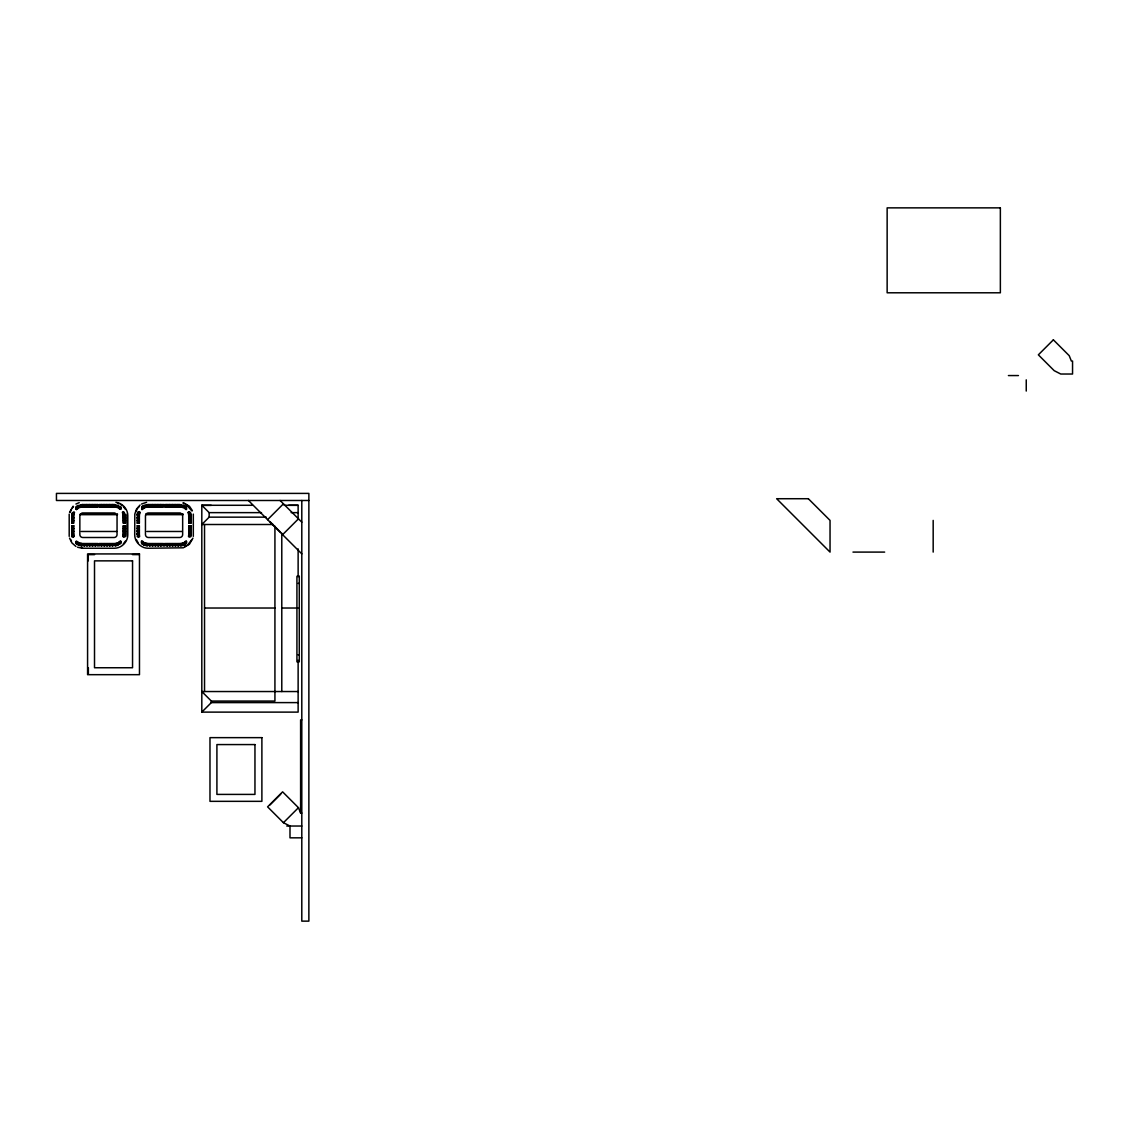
<?xml version="1.0" encoding="UTF-8"?>
<svg xmlns="http://www.w3.org/2000/svg" width="1129" height="1129" viewBox="0 0 1129 1129"><rect width="100%" height="100%" fill="white"/><g stroke="black" fill="none" stroke-linecap="round" stroke-linejoin="round"><path stroke-width="1.5" d="M69.194 514.118L69.194 536.346M71.861 515.643L73.808 515.134L73.766 517.491L71.861 517.491L71.847 515.134M71.875 514.669L72.171 513.06M71.946 514.471L73.837 514.669L74.514 512.312L72.369 513.116M72.312 515.134L72.341 517.491L72.496 515.134M72.355 514.528L73.06 512.312L72.806 513.229M72.778 515.134L72.806 517.491L72.948 515.134M73.244 515.134L73.216 517.491M73.399 515.134L73.314 517.491M124.486 535.922L124.613 534.243L124.345 536.6M124.952 535.979L125.079 534.243L124.825 536.6M127.097 536.275L127.097 514.189M137.484 514.669L138.091 512.312M137.696 514.669L138.246 512.312M138.02 515.657L138.02 517.491L138.119 515.134M137.95 514.669L138.669 512.312L138.415 513.229M138.571 515.134L138.415 517.491L138.472 515.671M138.415 514.669L139.149 512.312L138.542 514.612M139.022 515.134L138.825 517.491M189.065 535.795L189.192 534.243M189.517 535.852L189.7 534.243M190.011 535.908L190.166 534.243L189.827 536.6M190.406 535.965L190.491 534.821M190.632 534.821L190.293 536.6M193.313 536.346L193.313 514.118M73.131 513.314L72.863 514.669L73.597 512.312M73.272 514.655L74.062 512.312M73.385 514.669L73.625 513.455M123.301 536.6L123.527 534.243M123.456 536.6L123.682 534.243M137.089 514.415L137.597 512.312L140.123 512.312L139.46 514.669L137.075 514.669M138.105 514.542L138.359 513.215M138.895 514.655L139.629 512.312M138.994 514.669L139.234 513.455M188.91 536.6L189.291 534.243M189.362 536.6L189.757 534.243M69.546 512.354L73.089 506.215M70.125 512.51L71.437 509.348M139.29 513.469L139.686 512.312M192.96 538.11L189.418 544.249L183.265 547.805L148.04 548.242C140.984 548.242 134.718 541.976 134.704 534.906L134.803 514.118L136.524 509.052L140.052 505.03M136.284 510.887L137.046 509.348M191.831 539.577L187.696 544.954M125.46 541.116L123.371 543.825M72.383 507.923L73.512 506.639M137.992 507.923L139.121 506.639M266.275 517.153L209.161 517.153L201.809 524.505L273.19 524.505M267.601 519.665L283.435 503.816M282.603 534.68L298.451 518.832M298.127 660.211L298.127 712.117L201.809 712.117L211.335 702.605L298.127 702.605M269.887 804.977L280.726 794.124M283.435 822.702L298.451 807.687L282.603 791.838L267.601 806.854L283.435 822.702L289.998 826.033L289.998 837.831L301.796 837.831M76.165 507.429L77.407 506.596M76.165 509.165L78.48 507.401M76.165 509.235L78.084 507.768M141.774 507.429L144.089 506.06M142.127 507.725L144.089 506.356M141.774 509.235L144.089 507.401M120.648 541.299L118.333 543.105M118.333 543.628L120.648 541.906M119.364 543.642L120.648 542.499M186.257 541.299L183.942 543.105M183.942 543.628L186.257 541.906M183.942 544.15L186.257 542.499M76.165 507.246L78.48 505.834M78.48 506.356L76.165 507.965L77.605 506.935M141.774 507.246L144.089 505.834M142.085 507.683L144.089 506.568M142.663 508.445L144.089 507.57M118.813 542.696L119.829 542.019M120.14 542.414L118.333 543.571M120.422 542.781L118.333 543.995M120.648 543.091L118.333 544.446C117.317 541.821 122.779 538.745 120.648 543.839M185.438 542.019L183.942 542.936M185.749 542.414L183.942 543.501M186.031 542.781L183.942 543.995M186.257 543.091L183.942 544.446M186.257 543.275L183.942 544.672C182.729 541.991 188.388 538.589 186.257 543.839M75.925 504.028L79.228 502.659M77.562 506.865L78.48 506.413M78.48 506.879L76.165 508.558L78.48 506.935M78.931 506.836L81.246 506.018M78.931 507.175L81.246 506.484M141.534 504.028L146.601 502.306M144.089 506.879L141.774 508.558L144.089 507.062M144.625 506.808L145.81 506.272M117.769 543.388L115.567 543.995M183.321 543.247L181.176 543.995M184.069 545.067L185.41 544.404M184.733 546.662L186.271 545.9M78.931 505.721L81.246 505.115M78.931 505.877L80.004 505.51M78.931 506.356L81.246 505.538L80.074 505.82M144.54 505.665L146.855 505.115M144.54 505.877L145.57 505.369M144.54 506.159L146.855 505.538M144.54 506.356L145.697 505.82M144.554 506.639L146.855 506.018M145.951 506.78L144.54 507.344L146.855 506.484M116.555 543.684L117.882 543.162L116.696 544.192M117.882 543.839L115.567 544.46M117.882 544.136L115.567 544.757M117.882 544.333L115.567 544.94M115.567 545.42L117.882 544.615M116.95 545.138L117.882 544.827M183.491 543.656L181.176 544.46L182.305 544.192M182.503 544.954L183.491 544.615M182.545 545.095L181.176 545.363L183.491 544.771L183.491 542.71L181.176 543.43L181.176 545.829L183.491 545.265M80.201 506.272L81.246 506.074M80.328 506.78L81.246 506.596M145.613 505.51L146.855 505.27M145.726 505.947L146.855 505.721M145.839 506.385L146.855 506.187M115.567 545.208L116.894 544.954M181.176 543.882L182.164 543.684M81.697 505.213L84.012 505.016M81.697 505.665L84.012 505.482M81.697 505.947L84.012 506.018M81.697 506.117L82.558 505.947M81.697 506.413L84.012 506.469L81.697 506.568M147.306 505.072L149.621 505.016M147.306 505.213L149.621 505.171M147.306 505.623L149.621 505.482M147.306 505.665L149.621 505.623M147.306 506.117L149.621 506.018M147.306 506.568L149.621 506.469L148.181 506.512M115.116 543.896L112.801 543.938M115.116 544.347L112.801 544.39M115.116 544.799L112.801 544.982M115.116 545.251L112.801 545.448M178.41 544.107L180.725 543.896M179.934 544.107L180.725 544.051M178.41 544.39L180.725 544.347M179.948 544.573L180.725 544.517M179.963 544.982L180.725 544.799M180.725 544.982L178.41 544.982M178.41 545.505L180.725 545.251M179.991 545.505L180.725 545.448M1008.409 375.562L1018.443 375.562M308.866 500.486L56.45 500.486L56.45 493.401L308.866 493.401L308.866 921.137L301.796 921.137L301.796 500.486M84.463 504.959L86.778 505.016M87.229 504.959L89.544 505.016M89.995 505.016L92.31 504.959M92.761 505.016L95.076 504.959M95.528 505.016L97.842 504.959M98.971 505.016L101.285 504.959M101.737 504.959L104.051 505.016M104.503 505.016L106.818 504.959M107.269 504.959L109.584 505.016M110.035 505.016L112.35 504.959M112.801 505.016L115.116 505.072M150.072 505.016L152.387 504.959M152.838 505.016L155.153 504.959M155.604 504.959L157.919 505.016M158.37 505.016L160.685 504.959M161.137 504.959L163.451 505.016M164.58 504.959L166.894 505.016M167.346 505.016L169.66 504.959M170.112 504.959L172.427 505.016M172.878 505.016L175.193 504.959M175.644 505.016L177.959 504.959M178.41 505.016L180.725 505.016M82.53 505.171L84.012 505.171M84.463 505.171L86.778 505.171M87.229 505.171L89.544 505.171M89.995 505.171L92.31 505.171M92.761 505.171L95.076 505.171M95.528 505.171L97.842 505.171M98.971 505.171L101.285 505.171M101.737 505.171L104.051 505.171M104.503 505.171L106.818 505.171M107.269 505.171L109.584 505.171M110.035 505.171L112.35 505.171M112.801 505.171L115.116 505.213M150.072 505.171L152.387 505.171M152.838 505.171L155.153 505.171M155.604 505.171L157.919 505.171M158.37 505.171L160.685 505.171M161.137 505.171L163.451 505.171M164.58 505.171L166.894 505.171M167.346 505.171L169.66 505.171M170.112 505.171L172.427 505.171M172.878 505.171L175.193 505.171M175.644 505.171L177.959 505.171M178.41 505.171L179.977 505.171M201.809 712.117L201.809 505.284L252.6 505.284M284.113 505.284L298.127 505.284L298.127 519.425M84.463 505.482L86.778 505.425M87.229 505.425L89.544 505.482M89.995 505.425L92.31 505.482M92.761 505.482L95.076 505.425M95.528 505.425L97.842 505.482M98.971 505.482L101.285 505.425M101.737 505.482L104.051 505.425M104.503 505.425L106.818 505.482M107.269 505.425L109.584 505.482M110.035 505.425L112.35 505.482M112.801 505.425L115.116 505.665M150.072 505.482L152.387 505.425M152.838 505.482L155.153 505.425M155.604 505.425L157.919 505.482M158.37 505.425L160.685 505.482M161.137 505.482L163.451 505.425M164.58 505.482L166.894 505.425M167.346 505.425L169.66 505.482M170.112 505.425L172.427 505.482M172.878 505.482L175.193 505.425M175.644 505.482L177.959 505.425M178.41 505.482L180.725 505.482M201.809 505.369L211.278 505.369M288.657 505.312L298.127 505.312M82.544 505.566L84.012 505.623M84.463 505.623L86.778 505.566M87.229 505.623L89.544 505.566M89.995 505.623L92.31 505.566M92.761 505.623L95.076 505.566M95.528 505.566L97.842 505.623M98.971 505.566L101.285 505.623M101.737 505.623L104.051 505.566M104.503 505.623L106.818 505.566M107.269 505.623L109.584 505.566M110.035 505.566L112.35 505.623M112.801 505.566L114.354 505.566M150.072 505.623L152.387 505.566M152.838 505.566L155.153 505.623M155.604 505.566L157.919 505.623M158.37 505.623L160.685 505.566M161.137 505.623L163.451 505.566M164.58 505.623L166.894 505.566M167.346 505.566L169.66 505.623M170.112 505.566L172.427 505.623M172.878 505.623L175.193 505.566M175.644 505.623L177.959 505.566M178.41 505.623L179.963 505.566M84.463 506.018L86.778 505.947M87.229 506.018L89.544 505.891M89.995 505.891L92.31 506.018M92.761 506.018L95.076 505.891M95.528 505.891L97.842 506.018M98.971 506.018L101.285 505.947M101.737 505.891L104.051 505.947M104.503 505.891L106.818 505.947M107.269 505.947L109.584 506.018M110.035 505.947L112.35 505.891M112.801 505.947L115.116 506.117M150.072 505.891L152.387 506.018M152.838 505.891L155.153 505.947M155.604 506.018L157.919 505.947M158.37 505.947L160.685 505.891M161.137 506.018L163.451 505.947M164.58 505.891L166.894 505.947M167.346 505.891L169.66 506.018M170.112 506.018L172.427 505.947M172.878 505.891L175.193 506.018M175.644 505.891L177.959 505.947M178.41 505.947L180.725 505.947M82.558 506.06L84.012 506.06M84.463 506.06L86.778 506.06M87.229 506.06L89.544 506.06M89.995 506.06L92.31 506.06M92.761 506.06L95.076 506.06M95.528 506.06L97.842 506.06M98.971 506.06L101.285 506.06M101.737 506.06L104.051 506.06M104.503 506.06L106.818 506.06M107.269 506.06L109.584 506.06M110.035 506.06L112.35 506.06M112.801 506.06L114.339 506.06M148.167 506.06L149.621 506.06M150.072 506.06L152.387 506.06M152.838 506.06L155.153 506.06M155.604 506.06L157.919 506.06M158.37 506.06L160.685 506.06M161.137 506.06L163.451 506.06M164.58 506.06L166.894 506.06M167.346 506.06L169.66 506.06M170.112 506.06L172.427 506.06M172.878 506.06L175.193 506.06M175.644 506.06L177.959 506.06M178.41 506.06L179.948 506.06M84.463 506.356L86.778 506.469L84.463 506.512M87.229 506.356L89.544 506.469L87.229 506.512M89.995 506.356L92.31 506.469L89.995 506.512M92.761 506.356L95.076 506.469L92.761 506.512M95.528 506.356L97.842 506.469L95.528 506.512M98.971 506.356L101.285 506.469L98.971 506.512M101.737 506.356L104.051 506.469L101.737 506.512M104.503 506.356L106.818 506.469L104.503 506.512M109.584 506.356L107.269 506.469L109.584 506.512M112.35 506.356L110.035 506.469L112.35 506.512M150.072 506.356L152.387 506.469L150.072 506.512M152.838 506.356L155.153 506.469L152.838 506.512M157.919 506.356L155.604 506.469L157.919 506.512M160.685 506.356L158.37 506.469L160.685 506.512M161.137 506.356L163.451 506.469L161.137 506.512M164.58 506.356L166.894 506.469L164.58 506.512M169.66 506.356L167.346 506.469L169.66 506.512M172.427 506.356L170.112 506.469L172.427 506.512M172.878 506.356L175.193 506.469L172.878 506.512M177.959 506.356L175.644 506.469L177.959 506.512M114.325 506.512L112.801 506.512L115.116 506.568M201.809 505.284L209.161 512.637L261.491 512.637M291.141 512.637L298.127 512.637M80.385 514.005L117.472 514.005M145.994 514.005L183.081 514.005M80.385 514.669L117.472 514.669M145.994 514.669L183.081 514.669M137.046 515.134L139.417 515.134L139.375 517.491L137.018 517.491M137.018 517.957L139.375 517.957L139.375 520.314L137.018 520.314M137.018 520.779L139.375 520.779L139.375 523.136L137.018 523.136M137.018 525.775L139.375 525.775L139.375 528.132L137.018 528.132M137.018 528.598L139.375 528.598L139.375 530.955L137.018 530.955M137.018 531.42L139.375 531.42L139.375 533.777L137.018 533.777M81.288 531.477L116.583 531.477M146.897 531.477L182.192 531.477M137.018 534.243L139.375 534.243L139.615 536.6L137.202 536.6M71.593 536.6L74.006 536.6L73.766 534.243L71.861 534.243L72.016 536.6M81.697 544.051L84.012 543.938M84.463 544.107L86.778 543.995M87.229 544.107L89.544 543.938M89.995 543.938L92.31 543.995M92.761 544.107L95.076 543.938M95.528 544.107L97.842 543.995M98.971 543.938L101.285 543.995M101.737 544.107L104.051 543.995M104.503 544.107L106.818 543.995M107.269 543.995L109.584 543.938M110.035 543.938L112.35 544.107M149.621 543.938L147.306 543.882M150.072 544.107L152.387 543.995M152.838 543.995L155.153 543.938M155.604 543.995L157.919 544.107M158.37 544.107L160.685 543.938M161.137 544.107L163.451 543.938M164.58 544.107L166.894 543.938M167.346 543.995L169.66 544.107M170.112 543.995L172.427 543.938M172.878 543.938L175.193 544.107M175.644 544.107L177.959 543.938M81.697 544.517L84.012 544.39M84.463 544.39L86.778 544.573M87.229 544.517L89.544 544.39M89.995 544.573L92.31 544.446M92.761 544.39L95.076 544.517M95.528 544.573L97.842 544.517M98.971 544.573L101.285 544.446M101.737 544.39L104.051 544.446M104.503 544.517L106.818 544.446M107.269 544.517L109.584 544.39M110.035 544.517L112.35 544.446M149.621 544.39L147.306 544.333M150.072 544.517L152.387 544.573M152.838 544.573L155.153 544.39M155.604 544.446L157.919 544.573M158.37 544.39L160.685 544.573M161.137 544.446L163.451 544.573M164.58 544.446L166.894 544.573M167.346 544.39L169.66 544.573M170.112 544.39L172.427 544.573M172.878 544.573L175.193 544.39M175.644 544.446L177.959 544.573M84.012 544.841L81.697 544.982M84.463 544.841L86.778 544.982M87.229 544.841L89.544 545.039M89.995 545.039L92.31 544.982M92.761 544.982L95.076 545.039M95.528 544.982L97.842 545.039M98.971 544.898L101.285 544.841M101.737 544.841L104.051 544.898M104.503 544.982L106.818 544.841M107.269 544.898L109.584 544.841M110.035 544.898L112.35 545.039M149.621 544.841L147.306 544.785M150.072 544.841L152.387 544.982M152.838 544.841L155.153 544.898M155.604 545.039L157.919 544.841M158.37 544.982L160.685 544.898M161.137 544.898L163.451 545.039M164.58 545.039L166.894 544.841M167.346 544.841L169.66 545.039M170.112 544.982L172.427 544.898M172.878 545.039L175.193 544.982M175.644 545.039L177.959 544.841M82.53 545.293L84.012 545.293M84.463 545.293L86.778 545.293M87.229 545.293L89.544 545.293M89.995 545.293L92.31 545.293M92.761 545.293L95.076 545.293M95.528 545.293L97.842 545.293M98.971 545.293L101.285 545.293M101.737 545.293L104.051 545.293M104.503 545.293L106.818 545.293M107.269 545.293L109.584 545.293M110.035 545.293L112.35 545.293M112.801 545.293L114.368 545.293M149.621 545.293L147.306 545.236M150.072 545.293L152.387 545.293M152.838 545.293L155.153 545.293M155.604 545.293L157.919 545.293M158.37 545.293L160.685 545.293M161.137 545.293L163.451 545.293M164.58 545.293L166.894 545.293M167.346 545.293L169.66 545.293M170.112 545.293L172.427 545.293M172.878 545.293L175.193 545.293M175.644 545.293L177.959 545.293M178.41 545.293L179.977 545.293M81.697 545.448L84.012 545.448M84.463 545.505L86.778 545.448M87.229 545.448L89.544 545.505M89.995 545.448L92.31 545.505M92.761 545.505L95.076 545.448M95.528 545.505L97.842 545.448M98.971 545.505L101.285 545.448M101.737 545.448L104.051 545.505M104.503 545.505L106.818 545.448M107.269 545.448L109.584 545.505M110.035 545.505L112.35 545.448M149.621 545.448L147.306 545.392M150.072 545.448L152.387 545.505M152.838 545.505L155.153 545.448M155.604 545.448L157.919 545.505M158.37 545.448L160.685 545.505M161.137 545.505L163.451 545.448M164.58 545.448L166.894 545.505M167.346 545.505L169.66 545.448M170.112 545.448L172.427 545.505M172.878 545.505L175.193 545.448M175.644 545.505L177.959 545.448M852.974 552.095L884.656 552.095M94.54 554.635L88.274 554.635L88.274 560.887M132.474 554.607L138.811 554.607M298.098 583.383L299.284 583.383M204.532 608.023L274.926 608.023M281.784 608.023L298.127 608.023M298.098 654.749L299.284 654.749M298.127 691.541L201.809 691.541L211.335 701.053L274.926 701.053L274.926 526.241M301.796 719.879L300.61 719.879L300.61 813.063L301.796 813.063M286.78 826.033L301.796 826.033M179.977 505.016L180.725 505.213M179.963 505.482L180.725 505.665M179.948 505.947L180.725 506.117M180.725 506.413L178.41 506.469L180.725 506.568M81.697 543.882L82.572 543.995M81.697 544.333L82.558 544.517M81.697 544.785L82.53 544.982M81.697 545.236L82.516 545.448M81.076 547.551L82.445 547.636M181.176 505.1L183.491 505.693M181.176 505.256L183.491 505.848M181.176 505.99L183.491 506.752L182.277 506.385M181.176 506.117L182.291 506.342M181.176 506.469L183.491 507.302M181.176 506.582L182.164 506.78M115.906 502.306C122.398 503.068 127.775 508.996 127.803 515.558L127.803 534.906C127.789 541.976 121.523 548.242 114.466 548.242L82.431 548.242L77.534 547.226M115.567 505.1L117.882 505.848M115.567 505.524L117.882 506.131M115.567 505.99L117.882 506.625M115.567 506.469L117.882 507.133L116.696 506.272M146.855 543.811L144.78 543.289M146.855 543.98L144.794 543.247M146.855 544.785L144.54 544.107M146.855 544.926L144.54 544.249M146.855 545.194L144.54 544.587M146.855 545.406L144.54 544.742M81.246 543.98L78.931 543.12M81.246 544.446L78.945 543.825M81.246 544.926L78.931 544.107M80.004 544.954L81.246 545.194M81.246 545.406L78.931 544.587M183.265 502.659L189.418 506.215L192.382 510.661M183.11 503.252L184.733 503.802M117.501 503.252L119.124 503.802M116.809 505.82L117.882 506.328M116.555 506.78L117.882 507.302M144.583 543.769L146.855 544.333L144.554 543.825M185.41 506.06C180.541 503.859 188.416 514.528 186.257 506.625M183.942 505.792L186.257 507.189M183.942 506.018L186.257 507.358M183.942 506.314L186.257 507.895M183.942 506.526L184.874 506.977M183.942 506.836L185.72 508.092M183.942 507.358L186.257 509.094L185.438 508.445M118.333 506.314L120.648 507.895M118.333 506.469L119.293 506.935M118.333 506.836L120.111 508.092M118.333 506.963L119.067 507.33M118.333 507.358L120.648 509.165M141.774 541.228L144.089 543.063M143.214 543.529L144.089 543.952L141.774 542.428M143.016 543.868L144.089 544.404M141.774 543.289L144.089 544.63M76.165 541.228L78.48 543.063M76.165 541.835L78.48 543.585M76.165 542.428L78.48 544.107M77.407 543.868L78.48 544.404M76.165 543.289L78.48 544.63M186.271 504.55L191.831 510.887M120.662 504.55L122.087 505.51M119.589 506.413L120.648 507.189M120.648 507.358L118.333 506.018C117.317 508.643 122.779 511.719 120.648 506.625M142.635 542.061L143.665 542.739M142.325 542.47L144.089 543.585L141.774 541.835M142.042 542.837L143.171 543.599M142.946 543.995L141.774 543.035M77.026 542.061L78.056 542.739M76.716 542.47L77.802 543.19M76.433 542.837L77.562 543.599M77.336 543.995C73.089 540.226 80.018 540.523 78.48 545.081L76.165 543.783M75.925 546.436L71.903 542.908L69.546 538.11M280.105 500.486L301.796 522.177M269.887 521.542L280.542 532.196M248.408 500.486L301.796 553.859M123.371 506.639L125.46 509.348M137.992 542.541L136.284 539.577M70.675 539.577L71.437 541.116M298.451 807.687L300.61 813.063M189.87 512.312L190.406 514.499M189.884 513.187L189.531 512.312L190.095 514.542M189.037 512.312L189.63 514.598M188.91 512.312L189.319 513.328M188.599 512.312L189.22 514.655M188.43 512.312L188.882 513.455M123.781 512.312L124.543 514.669M123.301 512.312L124.077 514.669M122.99 512.312L123.611 514.655M122.821 512.312L123.513 514.669M190.73 512.947L191.041 514.669L188.656 514.669L187.993 512.312L190.025 512.312L190.632 514.669M138.599 535.852L138.754 536.6M138.542 535.852L138.528 534.243L138.698 536.6M138.288 536.6L138.077 534.243M138.147 536.6L137.893 534.243M137.682 536.6L137.484 534.243M124.134 513.215L124.359 514.669M123.71 513.328L123.964 514.612M73.597 536.6L73.371 534.243M73.441 536.6L73.216 534.243M72.75 534.243L73.131 536.6M72.82 535.866L72.962 536.6M72.411 534.807L72.679 536.6M190.66 515.134L190.688 517.491M190.448 515.134L190.491 517.491M190.194 515.134L190.222 517.491M189.997 515.134L190.039 517.491M189.263 515.134L189.291 517.491M189.093 515.134L189.136 517.491M137.484 534.821L137.555 535.979M125.418 514.415L123.047 514.669L122.384 512.312L124.246 512.312L124.811 514.669M124.994 515.134L125.079 517.491M124.613 517.491L124.43 515.657M123.936 515.134L124.148 517.491M123.484 515.134L123.682 517.491M72.99 535.852L72.919 534.243M72.468 534.793L72.538 535.908M72.087 535.965L72.016 534.243M1026.247 379.852L1026.247 391.057M933.175 520.398L933.175 552.095M298.127 548.863L298.127 576.707M281.784 533.213L281.784 691.541M211.335 701.053L211.335 702.605M209.161 512.637L209.161 517.153M204.532 524.505L204.532 691.541M190.688 520.314L190.688 517.957L190.491 520.314M190.688 523.136L190.688 520.779L190.491 523.136M190.688 528.132L190.688 525.775L190.491 528.132M190.688 530.955L190.688 528.598L190.491 530.955M190.688 533.777L190.688 531.42L190.491 533.777M190.222 520.314L190.222 517.957L190.039 520.314M190.222 523.136L190.222 520.779L190.039 523.136M190.222 528.132L190.222 525.775L190.039 528.132M190.222 530.955L190.222 528.598L190.039 530.955M190.222 533.777L190.222 531.42L190.039 533.777M189.757 517.491L189.728 515.134L189.587 517.491M189.757 517.957L189.757 520.314M189.757 520.779L189.757 523.136M189.757 525.775L189.757 528.132M189.757 528.598L189.757 530.955M189.757 531.42L189.757 533.777M189.7 517.957L189.644 520.314M189.7 520.779L189.587 523.136M189.7 525.775L189.587 528.132M189.644 528.598L189.587 530.955M189.7 531.42L189.587 533.777M189.291 517.957L189.291 520.314M189.291 520.779L189.291 523.136M189.291 525.775L189.291 528.132M189.291 528.598L189.291 530.955M189.291 531.42L189.291 533.777M189.192 517.957L189.136 520.314M189.192 520.779L189.136 523.136M189.192 525.775L189.136 528.132M189.192 528.598L189.136 530.955M189.136 531.42L189.136 533.777M183.491 505.199L183.491 507.754L181.176 507.034L181.176 504.635M180.725 545.857L180.725 543.501L178.41 543.543L178.41 545.914M177.959 545.914L177.959 543.543L175.644 543.543L175.644 545.914M175.193 545.914L175.193 543.543L172.878 543.543L172.878 545.914M172.427 545.914L172.427 543.543L170.112 543.543L170.112 545.914M169.66 545.914L169.66 543.543L167.346 543.543L167.346 545.914M166.894 545.914L166.894 543.543L164.58 543.543L164.58 545.914M163.451 545.914L163.451 543.543L161.137 543.543L161.137 545.914M160.685 545.914L160.685 543.543L158.37 543.543L158.37 545.914M157.919 545.914L157.919 543.543L155.604 543.543L155.604 545.914M155.153 545.914L155.153 543.543L152.838 543.543L152.838 545.914M152.387 545.914L152.387 543.543L150.072 543.543L150.072 545.914M149.621 545.914L149.621 543.543L147.306 543.486L147.306 545.857M146.855 504.649L146.855 507.048L144.54 507.796L144.54 505.227M138.923 515.685L138.923 517.491M138.98 517.957L138.923 520.314M138.98 520.779L138.923 523.136M138.98 525.775L138.923 528.132M138.98 528.598L138.923 530.955M138.923 531.42L138.98 533.777M138.98 534.243L139.206 536.6L138.825 534.243M138.825 517.957L138.825 520.314M138.825 520.779L138.825 523.136M138.825 525.775L138.825 528.132M138.825 528.598L138.825 530.955M138.825 531.42L138.825 533.777M138.472 517.957L138.528 520.314M138.472 523.136L138.472 520.779L138.359 523.136M138.472 528.132L138.528 525.775L138.359 528.132M138.472 530.955L138.472 528.598L138.359 530.955M138.528 533.777L138.472 531.42L138.359 533.777M138.359 517.957L138.359 520.314M138.077 520.314L138.02 517.957L137.893 520.314M138.077 520.779L138.02 523.136L137.893 520.779M138.077 525.775L138.02 528.132L137.95 525.775M138.077 528.598L138.02 530.955L137.95 528.598M138.077 531.42L138.02 533.777L137.95 531.42M137.625 517.491L137.667 515.134L137.484 517.491M137.625 517.957L137.625 520.314M137.625 520.779L137.625 523.136M137.625 525.775L137.625 528.132M137.625 528.598L137.625 530.955M137.625 531.42L137.625 533.777M137.428 517.957L137.484 520.314M137.428 520.779L137.428 523.136M137.484 525.775L137.428 528.132M137.484 528.598L137.428 530.955M137.428 531.42L137.484 533.777M125.079 517.957L125.079 520.314M125.079 523.136L125.079 520.779L124.882 523.136M125.079 528.132L125.079 525.775L124.882 528.132M125.079 530.955L125.079 528.598L124.882 530.955M125.079 533.777L125.079 531.42L124.882 533.777M125.023 515.643L124.882 517.491M124.882 517.957L124.882 520.314M124.613 520.314L124.613 517.957L124.43 520.314M124.613 523.136L124.613 520.779L124.43 523.136M124.613 528.132L124.613 525.775L124.43 528.132M124.613 533.777L124.613 531.42L124.43 533.777M124.557 515.657L124.43 517.491M124.148 517.957L124.148 520.314M124.148 520.779L124.148 523.136M124.148 525.775L124.148 528.132M124.148 528.598L124.148 530.955M124.148 531.42L124.148 533.777M124.148 534.243L123.88 536.6L124.091 534.243M124.091 515.671L123.978 517.491M124.091 517.957L123.978 520.314M124.091 520.779L124.021 523.136M124.021 525.775L123.978 528.132M124.021 528.598L123.978 530.955M124.091 531.42L123.978 533.777M123.682 517.957L123.682 520.314M123.682 520.779L123.682 523.136L123.527 520.779M123.682 525.775L123.682 528.132L123.527 525.775M123.682 530.955L123.682 528.598L123.527 530.955M123.682 533.777L123.682 531.42L123.527 533.777M123.583 515.685L123.527 517.491M123.527 517.957L123.527 520.314M117.882 505.199L117.882 507.754L115.567 507.034L115.567 504.635M117.317 514.471L116.823 514.753A2.935 2.935 0 0 1 117.049 515.911L117.049 534.553A2.935 2.935 0 0 1 114.114 537.503L82.784 537.503A2.935 2.935 0 0 1 79.849 534.553L79.849 515.911A2.935 2.935 0 0 1 80.709 513.822M115.116 545.857L115.116 543.501L112.801 543.543L112.801 545.914M112.35 545.914L112.35 543.543L110.035 543.543L110.035 545.914M109.584 545.914L109.584 543.543L107.269 543.543L107.269 545.914M106.818 545.914L106.818 543.543L104.503 543.543L104.503 545.914M104.051 545.914L104.051 543.543L101.737 543.543L101.737 545.914M101.285 545.914L101.285 543.543L98.971 543.543L98.971 545.914M97.842 545.914L97.842 543.543L95.528 543.543L95.528 545.914M95.076 545.914L95.076 543.543L92.761 543.543L92.761 545.914M92.31 545.914L92.31 543.543L89.995 543.543L89.995 545.914M89.544 545.914L89.544 543.543L87.229 543.543L87.229 545.914M88.358 667.789L88.358 673.914M86.778 545.914L86.778 543.543L84.463 543.543L84.463 545.914M84.012 545.914L84.012 543.543L81.697 543.486L81.697 545.857M81.246 504.649L81.246 507.048L78.931 507.796L78.931 505.227M73.371 517.957L73.314 520.314M73.371 520.779L73.314 523.136M73.371 525.775L73.314 528.132M73.371 528.598L73.314 530.955M73.314 531.42L73.371 533.777M73.216 517.957L73.216 520.314M73.216 520.779L73.216 523.136M73.216 525.775L73.216 528.132M73.216 528.598L73.216 530.955M73.216 531.42L73.216 533.777M72.919 520.314L72.863 517.957L72.75 520.314M72.863 523.136L72.919 520.779L72.75 523.136M72.919 528.132L72.863 525.775L72.75 528.132M72.863 530.955L72.919 528.598L72.75 530.955M72.919 533.777L72.863 531.42L72.75 533.777M72.468 520.314L72.411 517.957L72.284 520.314M72.468 520.779L72.411 523.136L72.341 520.779M72.468 528.598L72.411 530.955L72.341 528.598M72.468 531.42L72.411 533.777L72.284 531.42M72.016 515.643L72.016 517.491M72.016 517.957L72.016 520.314M72.016 520.779L72.016 523.136M72.016 525.775L72.016 528.132M72.016 528.598L72.016 530.955M72.016 531.42L72.016 533.777M81.655 513.187A2.935 2.935 0 0 1 82.784 512.961L114.114 512.961A2.935 2.935 0 0 1 115.243 513.187M180.852 513.187A2.935 2.935 0 0 0 179.723 512.961L148.393 512.961A2.935 2.935 0 0 0 145.458 515.911L145.458 534.553A2.935 2.935 0 0 0 148.393 537.503L179.723 537.503A2.935 2.935 0 0 0 182.658 534.553L182.658 515.911A2.935 2.935 0 0 0 182.263 514.429M123.132 534.751L122.892 536.6L125.305 536.6L125.488 534.243L123.132 534.751M188.741 534.751L188.501 536.6L190.914 536.6L191.097 534.243L188.741 534.751M76.419 509.546L76.165 506.681C79.425 503.068 79.27 508.967 76.419 509.546M142.028 509.546L141.774 506.681C145.034 503.068 144.879 508.967 142.028 509.546M1053.371 339.829L1038.355 354.831L1054.204 370.679L1060.752 374.024L1072.55 374.024L1072.55 361.04L1071.365 361.04L1069.219 355.677L1053.371 339.829M117.882 542.71L115.567 543.43L115.567 545.829L117.882 545.265L117.882 542.71M183.491 544.136L181.176 544.884L183.491 544.192M82.502 504.55L81.697 504.607L81.697 506.977L84.012 506.921L84.012 504.55L82.502 504.55M148.111 504.55L147.306 504.607L147.306 506.977L149.621 506.921L149.621 504.55L148.111 504.55M1000.365 207.863L887.14 207.863L887.14 292.792L1000.365 292.792L1000.365 207.863M808.35 498.722L776.653 498.722L830.041 552.095L830.041 520.398L808.35 498.722M86.778 504.55L84.463 504.55L84.463 506.921L86.778 506.921L86.778 504.55M89.544 504.55L87.229 504.55L87.229 506.921L89.544 506.921L89.544 504.55M92.31 504.55L89.995 504.55L89.995 506.921L92.31 506.921L92.31 504.55M95.076 504.55L92.761 504.55L92.761 506.921L95.076 506.921L95.076 504.55M97.842 504.55L95.528 504.55L95.528 506.921L97.842 506.921L97.842 504.55M101.285 504.55L98.971 504.55L98.971 506.921L101.285 506.921L101.285 504.55M104.051 504.55L101.737 504.55L101.737 506.921L104.051 506.921L104.051 504.55M106.818 504.55L104.503 504.55L104.503 506.921L106.818 506.921L106.818 504.55M109.584 504.55L107.269 504.55L107.269 506.921L109.584 506.921L109.584 504.55M112.35 504.55L110.035 504.55L110.035 506.921L112.35 506.921L112.35 504.55M114.382 504.55L112.801 504.55L112.801 506.921L115.116 506.963L114.382 504.55M152.387 504.55L150.072 504.55L150.072 506.921L152.387 506.921L152.387 504.55M155.153 504.55L152.838 504.55L152.838 506.921L155.153 506.921L155.153 504.55M157.919 504.55L155.604 504.55L155.604 506.921L157.919 506.921L157.919 504.55M160.685 504.55L158.37 504.55L158.37 506.921L160.685 506.921L160.685 504.55M163.451 504.55L161.137 504.55L161.137 506.921L163.451 506.921L163.451 504.55M166.894 504.55L164.58 504.55L164.58 506.921L166.894 506.921L166.894 504.55M169.66 504.55L167.346 504.55L167.346 506.921L169.66 506.921L169.66 504.55M172.427 504.55L170.112 504.55L170.112 506.921L172.427 506.921L172.427 504.55M175.193 504.55L172.878 504.55L172.878 506.921L175.193 506.921L175.193 504.55M177.959 504.55L175.644 504.55L175.644 506.921L177.959 506.921L177.959 504.55M179.991 504.55L178.41 504.55L178.41 506.921L180.725 506.963L179.991 504.55M125.46 515.134L123.089 515.134L123.132 517.491L125.488 517.491L125.46 515.134M191.069 515.134L188.698 515.134L188.741 517.491L191.097 517.491L191.069 515.134M73.766 517.957L71.861 517.957L71.819 520.314L73.766 520.314L73.766 517.957M125.488 517.957L123.132 517.957L123.132 520.314L125.488 520.314L125.488 517.957M191.097 517.957L188.741 517.957L188.741 520.314L191.097 520.314L191.097 517.957M73.766 520.779L71.861 520.779L71.819 523.136L73.766 523.136L73.766 520.779M125.488 520.779L123.132 520.779L123.132 523.136L125.488 523.136L125.488 520.779M191.097 520.779L188.741 520.779L188.741 523.136L191.097 523.136L191.097 520.779M73.766 525.775L71.861 525.775L71.819 528.132L73.766 528.132L73.766 525.775M125.488 525.775L123.132 525.775L123.132 528.132L125.488 528.132L125.488 525.775M191.097 525.775L188.741 525.775L188.741 528.132L191.097 528.132L191.097 525.775M73.766 528.598L71.861 528.598L71.819 530.955L73.766 530.955L73.766 528.598M125.488 528.598L123.132 528.598L123.132 530.955L125.488 530.955L125.488 528.598M191.097 528.598L188.741 528.598L188.741 530.955L191.097 530.955L191.097 528.598M73.766 531.42L71.861 531.42L71.819 533.777L73.766 533.777L73.766 531.42M125.488 531.42L123.132 531.42L123.132 533.777L125.488 533.777L125.488 531.42M191.097 531.42L188.741 531.42L188.741 533.777L191.097 533.777L191.097 531.42M139.474 553.93L87.582 553.93L87.582 674.676L139.474 674.676L139.474 553.93M132.545 560.859L94.511 560.859L94.511 667.747L132.545 667.747L132.545 560.859M299.284 576.312L296.927 576.312L296.927 661.834L299.284 661.834L299.284 576.312M261.886 737.646L209.98 737.646L209.98 801.336L261.886 801.336L261.886 737.646M254.956 744.575L216.909 744.575L216.909 794.407L254.956 794.407L254.956 744.575M182.432 505.764L181.176 505.524L183.491 506.328L182.432 505.764M146.855 543.416L144.54 542.668L144.54 545.236L146.855 545.815L146.855 543.416M81.246 543.416L78.931 542.668L78.931 545.236L81.246 545.815L81.246 543.416M144.089 545.081L141.774 543.783C139.671 538.265 145.669 542.273 144.089 545.081M124.613 530.955L124.613 528.598L124.472 530.955M72.411 528.132L72.411 525.775L72.284 528.132"/></g></svg>
